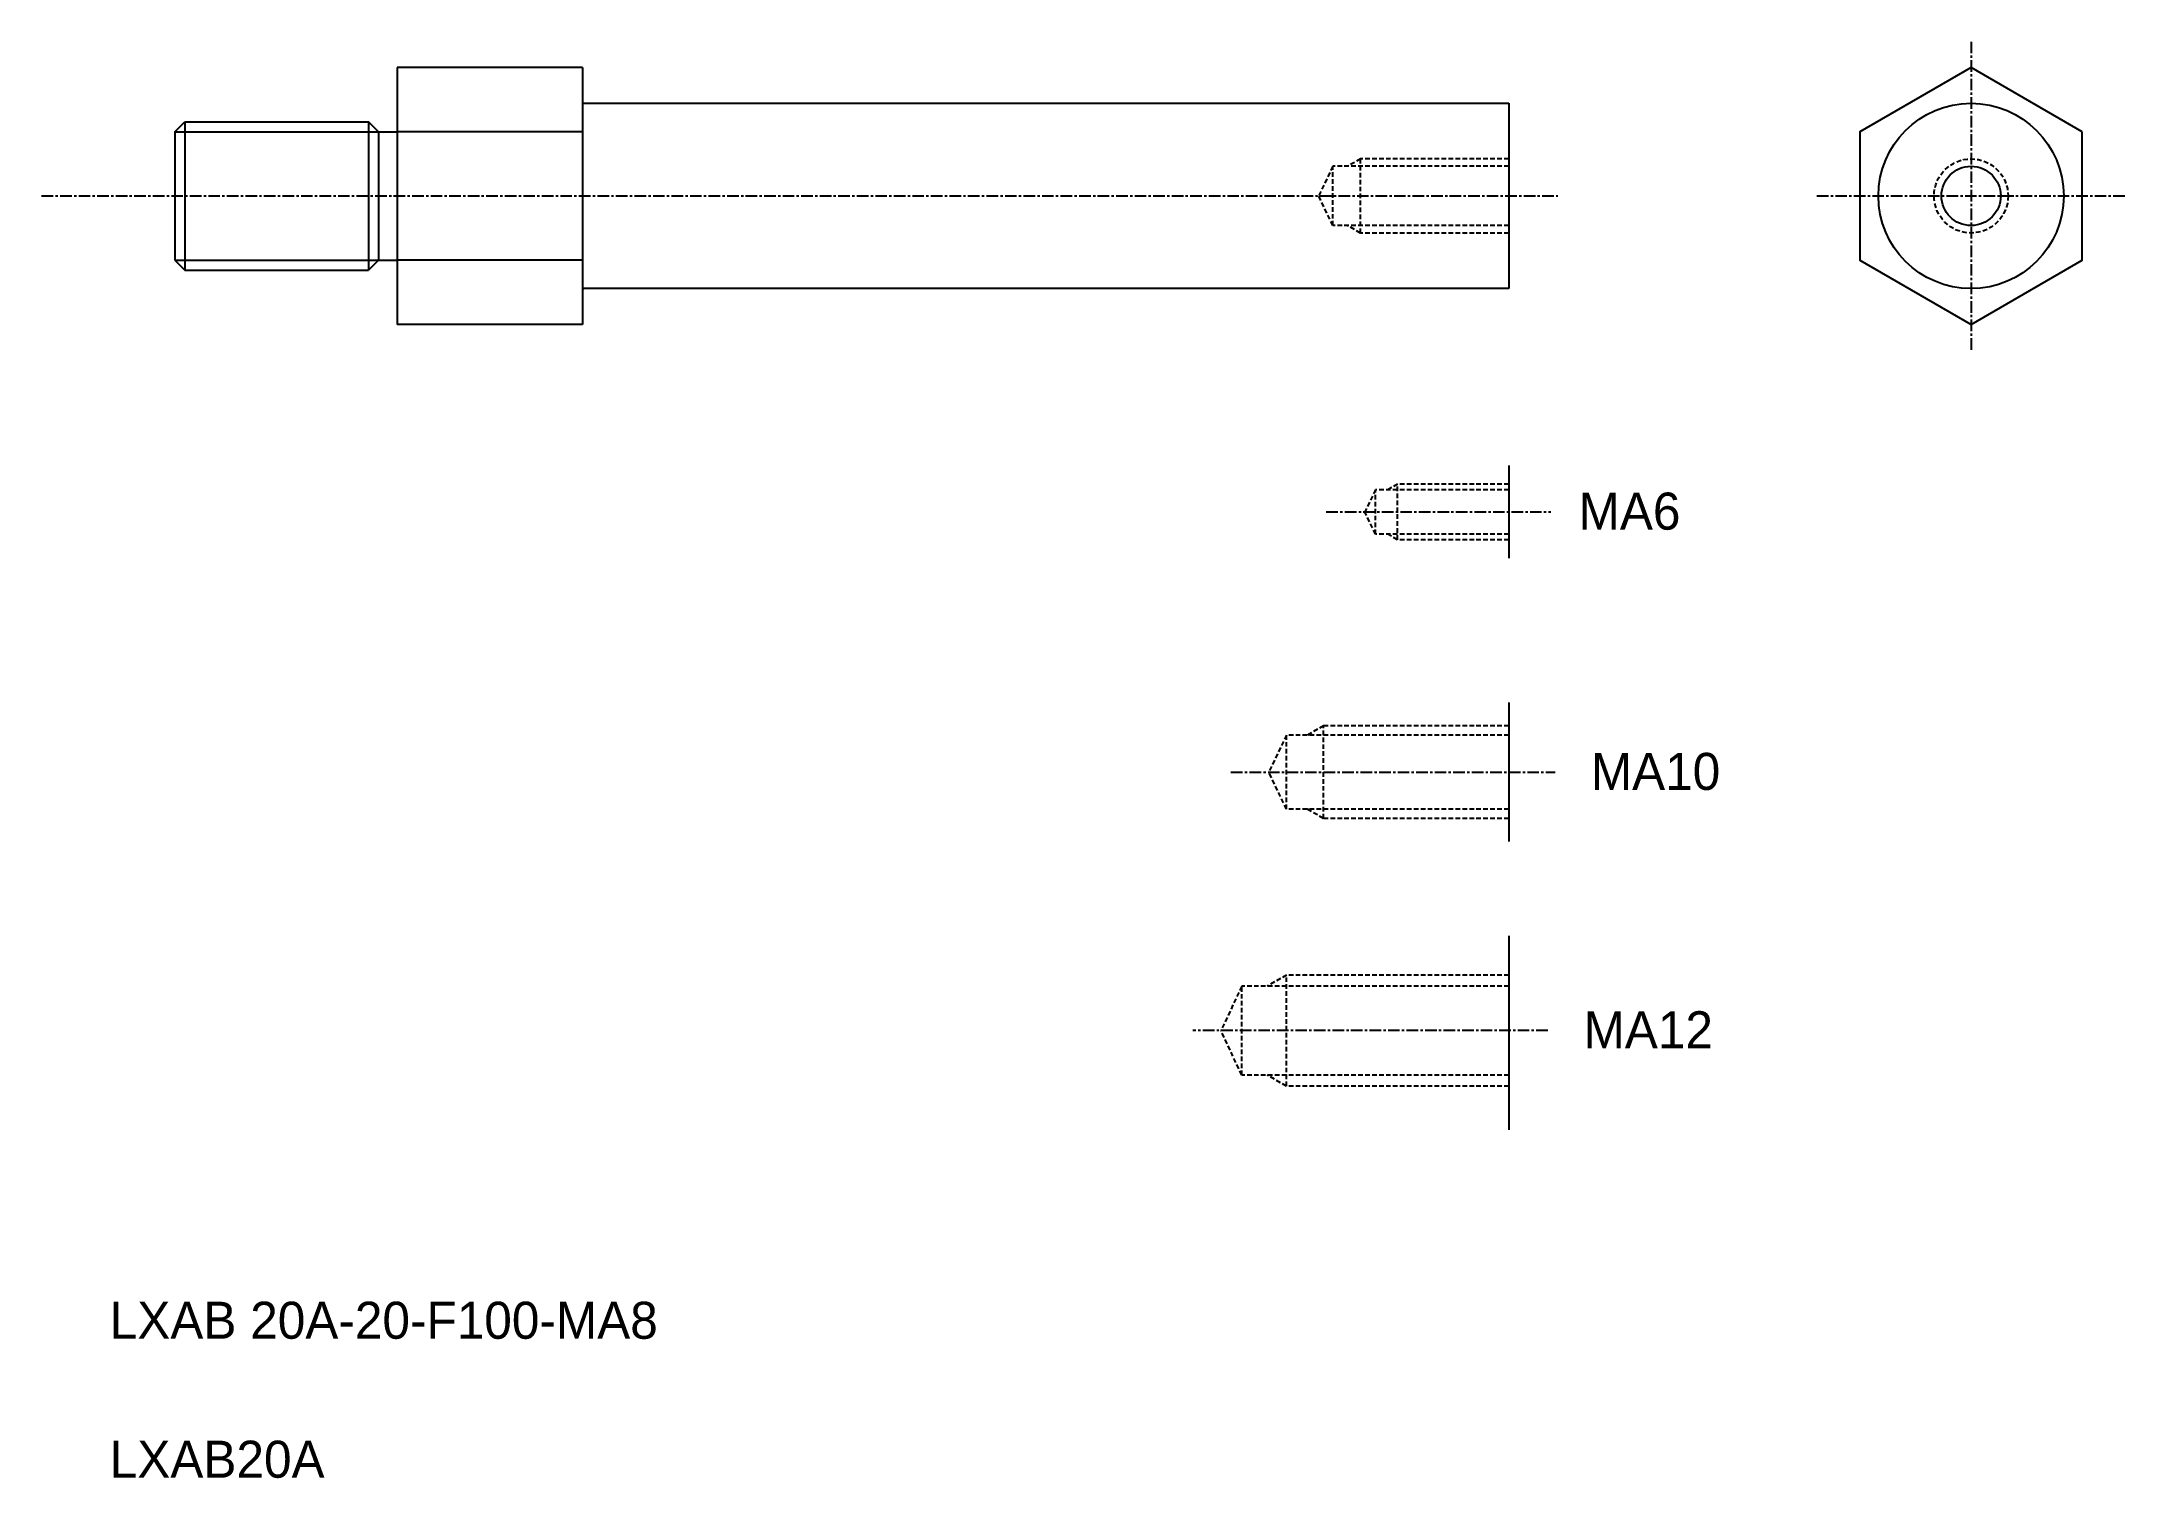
# Model space of a CAD drawing. Extents: x -53 to 172, y 97 to 252.
import ezdxf

# ---------------------------------------------------------------- set-up
doc = ezdxf.new("R2010")
doc.units = 0
doc.linetypes.add('CENTER', pattern=[2, 1.25, -0.25, 0.25, -0.25])
doc.linetypes.add('DASHED', pattern=[0.75, 0.5, -0.25])
doc.layers.get('0').update_dxf_attribs({"linetype": 'CONTINUOUS'})
doc.layers.add('CENTER', color=1, linetype='CENTER')

msp = doc.modelspace()

# ---------------------------------------------------------------- linework, layer by layer
at = {"color": 7, "linetype": 'CONTINUOUS'}
for p, q in [((-14.44, 249.63), (-14.44, 221.92)), ((5.56, 249.63), (-14.44, 249.63)), ((5.56, 249.63), (5.56, 221.92)), ((5.76, 245.78), (105.56, 245.78)), ((16.96, 245.78), (16.96, 245.78)), ((83.16, 245.78), (83.16, 245.78)), ((105.56, 245.78), (105.56, 225.78)), ((-38.44, 242.69), (-37.36, 243.78)), ((-37.36, 243.78), (-17.53, 243.78)), ((-37.36, 243.78), (-37.36, 227.78)), ((-16.44, 242.69), (-17.53, 243.78)), ((-17.53, 243.78), (-17.53, 227.78)), ((-38.44, 242.69), (-38.44, 228.86)), ((-16.44, 242.69), (-16.44, 228.86)), ((-16.44, 242.69), (-14.44, 242.69)), ((5.56, 242.7), (-14.44, 242.7)), ((-38.44, 228.86), (-37.36, 227.78)), ((-37.36, 227.78), (-17.53, 227.78)), ((-16.44, 228.86), (-17.53, 227.78)), ((-16.44, 228.86), (-14.44, 228.86)), ((5.56, 228.85), (-14.44, 228.85)), ((105.56, 225.78), (5.76, 225.78)), ((5.56, 221.92), (-14.44, 221.92)), ((105.56, 206.67), (105.56, 196.67)), ((105.56, 181.09), (105.56, 166.09)), ((105.56, 155.91), (105.56, 135))]:
    msp.add_line(p, q, dxfattribs=at)
at = {"color": 3, "linetype": 'CONTINUOUS'}
for p, q in [((-38.44, 242.69), (-16.44, 242.69)), ((-38.44, 228.86), (-16.44, 228.86))]:
    msp.add_line(p, q, dxfattribs=at)
at = {"color": 3, "linetype": 'DASHED'}
for p, q in [((86.56, 238.98), (85.03, 235.78)), ((86.56, 232.58), (86.56, 238.98)), ((105.56, 238.98), (86.56, 238.98)), ((89.56, 239.78), (88.17, 238.98)), ((89.56, 231.78), (89.56, 239.78)), ((105.56, 239.78), (89.56, 239.78)), ((86.56, 232.58), (85.03, 235.78)), ((105.56, 232.58), (86.56, 232.58)), ((89.56, 231.78), (88.17, 232.58)), ((105.56, 231.78), (89.56, 231.78)), ((91.16, 204.07), (90.01, 201.67)), ((105.56, 204.07), (91.16, 204.07)), ((91.16, 199.27), (91.16, 204.07)), ((93.56, 204.67), (92.52, 204.07)), ((105.56, 204.67), (93.56, 204.67)), ((93.56, 198.67), (93.56, 204.67)), ((91.16, 199.27), (90.01, 201.67)), ((105.56, 199.27), (91.16, 199.27)), ((93.56, 198.67), (92.52, 199.27)), ((105.56, 198.67), (93.56, 198.67)), ((85.56, 178.59), (83.82, 177.59)), ((105.56, 178.59), (85.56, 178.59)), ((85.56, 168.59), (85.56, 178.59)), ((81.56, 177.59), (79.65, 173.59)), ((105.56, 177.59), (81.56, 177.59)), ((81.56, 169.59), (81.56, 177.59)), ((81.56, 169.59), (79.65, 173.59)), ((105.56, 169.59), (81.56, 169.59)), ((85.56, 168.59), (83.82, 169.59)), ((105.56, 168.59), (85.56, 168.59)), ((81.56, 151.69), (79.48, 150.49)), ((105.56, 151.69), (81.56, 151.69)), ((81.56, 139.69), (81.56, 151.69)), ((76.76, 150.49), (74.47, 145.69)), ((105.56, 150.49), (76.76, 150.49)), ((76.76, 140.89), (76.76, 150.49)), ((76.76, 140.89), (74.47, 145.69)), ((105.56, 140.89), (76.76, 140.89)), ((81.56, 139.69), (79.48, 140.89)), ((105.56, 139.69), (81.56, 139.69))]:
    msp.add_line(p, q, dxfattribs=at)
at = {"color": 7, "linetype": 'CONTINUOUS'}
msp.add_lwpolyline([(167.47, 242.7), (155.47, 249.63), (143.47, 242.7), (143.47, 228.85), (155.47, 221.92), (167.47, 228.85)], close=True, dxfattribs=at)
for radius in [10, 3.2]:
    msp.add_circle((155.47, 235.78), radius, dxfattribs=at)
at = {"color": 3, "linetype": 'DASHED'}
msp.add_circle((155.47, 235.78), 4, dxfattribs=at)
at = {"color": 7, "linetype": 'CONTINUOUS'}
for centre, start, end in [((5.76, 245.98), 180, 270), ((5.76, 225.58), 90, 180)]:
    msp.add_arc(centre, 0.2, start, end, dxfattribs=at)
at = {"layer": 'CENTER', "color": 1, "linetype": 'CENTER'}
for p, q in [((155.47, 252.43), (155.47, 219.12)), ((-52.82, 235.78), (110.86, 235.78)), ((138.82, 235.78), (172.12, 235.78)), ((85.86, 201.67), (110.12, 201.67)), ((75.57, 173.59), (110.57, 173.59)), ((109.78, 145.69), (71.47, 145.69))]:
    msp.add_line(p, q, dxfattribs=at)

# ---------------------------------------------------------------- texts
at = {"color": 7, "linetype": 'CONTINUOUS'}
for s, p in [('MA6', (113.1, 199.76)), ('MA10', (114.42, 171.67)), ('MA12', (113.63, 143.78)), ('LXAB 20A-20-F100-MA8', (-45.47, 112.43)), ('LXAB20A', (-45.47, 97.43))]:
    msp.add_text(s, height=4, dxfattribs=at).set_placement(p)

doc.saveas('drawing.dxf')
